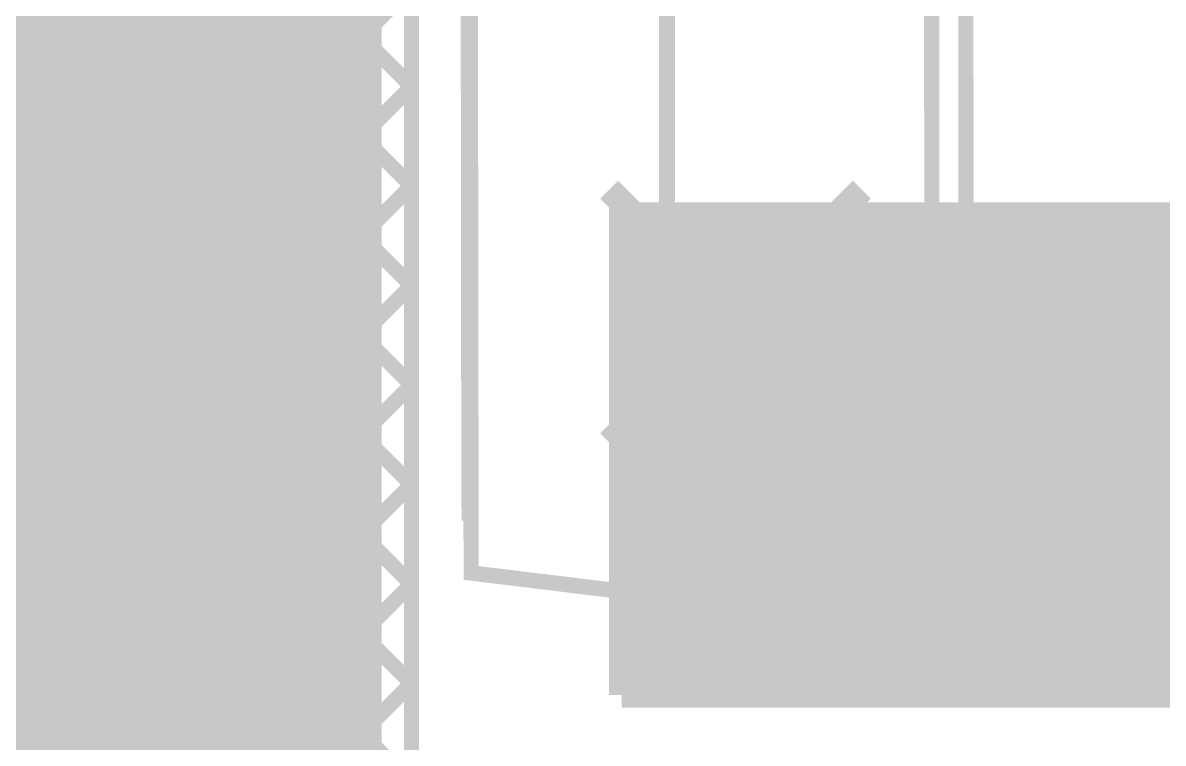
# Model space of a CAD drawing. Extents: x -20 to 155, y -92 to 168.
# Drawn here: x 19.51 to 30.97, y 33.81 to 41.05 of the extents above; entities that cross this region are included whole.
import ezdxf

# ---------------------------------------------------------------- set-up
doc = ezdxf.new("R2010")
doc.units = 0
doc.header["$MEASUREMENT"] = 0
doc.layers.get('0').update_dxf_attribs({"linetype": 'CONTINUOUS'})
for name, color, linetype in [('25-334-1_BOT', 7, 'CONTINUOUS'), ('25-334-1_DRD', 7, 'CONTINUOUS'), ('25-334-1_DRL', 2, 'CONTINUOUS'), ('25-334-1_IN1', 4, 'CONTINUOUS'), ('25-334-1_IN2', 3, 'CONTINUOUS'), ('25-334-1_SMB', 5, 'CONTINUOUS'), ('25-334-1_SMT', 10, 'CONTINUOUS'), ('25-334-1_SST', 11, 'CONTINUOUS'), ('25-334-1_TOP', 13, 'CONTINUOUS'), ('THRUHOLE_TAP', 7, 'CONTINUOUS')]:
    doc.layers.add(name, color=color, linetype=linetype)

# ---------------------------------------------------------------- blocks, each defined once
blk = doc.blocks.new('ROUND_25')
at = {"const_width": 1.09982}
blk.add_lwpolyline([(-0.54991, 0, 1), (0.54991, 0, 1)], format="xyb", close=True, dxfattribs=at)
blk = doc.blocks.new('ROUND_33')
at = {"const_width": 0.7493}
blk.add_lwpolyline([(-0.37465, 0, 1), (0.37465, 0, 1)], format="xyb", close=True, dxfattribs=at)
blk = doc.blocks.new('ROUND_32')
at = {"const_width": 0.35052}
blk.add_lwpolyline([(-0.17526, 0, 1), (0.17526, 0, 1)], format="xyb", close=True, dxfattribs=at)
blk = doc.blocks.new('ROUND_78')
at = {"const_width": 0.75057}
blk.add_lwpolyline([(-0.375284, 0, 1), (0.375284, 0, 1)], format="xyb", close=True, dxfattribs=at)
blk = doc.blocks.new('ROUND_45')
at = {"const_width": 0.0762}
blk.add_lwpolyline([(-0.0381, 0, 1), (0.0381, 0, 1)], format="xyb", close=True, dxfattribs=at)

msp = doc.modelspace()

# ---------------------------------------------------------------- linework, layer by layer
at = {"layer": '25-334-1_BOT', "const_width": 0.254}
for points in [[(59.309, 39.116), (25.527, 39.116), (25.527, 34.29)], [(59.309, 39.0906), (25.527, 39.0906)], [(25.7556, 39.116), (25.7556, 34.29)], [(25.9842, 39.116), (25.9842, 34.29)], [(26.2128, 39.116), (26.2128, 34.29)], [(26.4414, 39.116), (26.4414, 34.29)], [(26.67, 39.116), (26.67, 34.29)], [(26.8986, 39.116), (26.8986, 34.29)], [(27.1272, 39.116), (27.1272, 34.29)], [(27.3558, 39.116), (27.3558, 34.29)], [(27.5844, 39.116), (27.5844, 34.29)], [(27.813, 39.116), (27.813, 34.29)], [(28.0416, 39.116), (28.0416, 34.29)], [(28.2702, 39.116), (28.2702, 34.29)], [(28.4988, 39.116), (28.4988, 34.29)], [(28.7274, 39.116), (28.7274, 34.29)], [(28.956, 39.116), (28.956, 34.29)], [(29.1846, 39.116), (29.1846, 34.29)], [(29.4132, 39.116), (29.4132, 34.29)], [(29.6418, 39.116), (29.6418, 34.29)], [(29.8704, 39.116), (29.8704, 34.29)], [(30.099, 39.116), (30.099, 34.29)], [(30.3276, 39.116), (30.3276, 34.29)], [(30.5562, 39.116), (30.5562, 34.29)], [(30.7848, 39.116), (30.7848, 34.29)], [(31.0134, 39.116), (31.0134, 34.29)], [(59.309, 38.862), (25.527, 38.862)], [(59.309, 38.6334), (25.527, 38.6334)], [(59.309, 38.4048), (25.527, 38.4048)], [(59.309, 38.1762), (25.527, 38.1762)], [(59.309, 37.9476), (25.527, 37.9476)], [(59.309, 37.719), (25.527, 37.719)], [(59.309, 37.4904), (25.527, 37.4904)], [(59.309, 37.2618), (25.527, 37.2618)], [(59.309, 37.0332), (25.527, 37.0332)], [(59.309, 36.8046), (25.527, 36.8046)], [(59.309, 36.576), (25.527, 36.576)], [(59.309, 36.3474), (25.527, 36.3474)], [(59.309, 36.1188), (25.527, 36.1188)], [(59.309, 35.8902), (25.527, 35.8902)], [(59.309, 35.6616), (25.527, 35.6616)], [(59.309, 35.433), (25.527, 35.433)], [(59.309, 35.2044), (25.527, 35.2044)], [(59.309, 34.9758), (25.527, 34.9758)], [(59.309, 34.7472), (25.527, 34.7472)], [(59.309, 34.5186), (25.527, 34.5186)], [(59.309, 34.29), (25.527, 34.29)]]:
    msp.add_lwpolyline(points, dxfattribs=at)
at = {"layer": '25-334-1_DRD', "const_width": 0.254}
for points in [[(21.336, 40.005), (20.955, 39.624)], [(21.844, 40.005), (21.336, 40.005)], [(22.225, 39.624), (21.844, 40.005)], [(20.955, 39.624), (20.955, 39.116)], [(22.225, 39.116), (22.225, 39.624)], [(27.94, 39.37), (25.4, 36.83)], [(27.94, 36.83), (25.4, 39.37)], [(20.955, 39.116), (21.336, 38.735)], [(21.844, 38.735), (22.225, 39.116)], [(21.336, 38.735), (21.844, 38.735)], [(28.956, 38.735), (28.575, 38.354)], [(29.464, 38.735), (28.956, 38.735)], [(29.845, 38.354), (29.464, 38.735)], [(28.575, 38.354), (28.575, 37.846)], [(29.845, 37.846), (29.845, 38.354)], [(28.575, 37.846), (28.956, 37.465)], [(29.464, 37.465), (29.845, 37.846)], [(21.336, 37.465), (20.955, 37.084)], [(21.844, 37.465), (21.336, 37.465)], [(22.225, 37.084), (21.844, 37.465)], [(28.956, 37.465), (29.464, 37.465)], [(20.955, 37.084), (20.955, 36.576)], [(22.225, 36.576), (22.225, 37.084)], [(20.955, 36.576), (21.336, 36.195)], [(21.844, 36.195), (22.225, 36.576)], [(21.336, 36.195), (21.844, 36.195)], [(26.416, 36.195), (26.035, 35.814)], [(26.924, 36.195), (26.416, 36.195)], [(27.305, 35.814), (26.924, 36.195)], [(28.956, 36.195), (28.575, 35.814)], [(29.464, 36.195), (28.956, 36.195)], [(29.845, 35.814), (29.464, 36.195)], [(26.035, 35.814), (26.035, 35.306)], [(27.305, 35.306), (27.305, 35.814)], [(28.575, 35.814), (28.575, 35.306)], [(29.845, 35.306), (29.845, 35.814)], [(26.035, 35.306), (26.416, 34.925)], [(26.924, 34.925), (27.305, 35.306)], [(28.575, 35.306), (28.956, 34.925)], [(29.464, 34.925), (29.845, 35.306)], [(21.336, 34.925), (20.955, 34.544)], [(21.844, 34.925), (21.336, 34.925)], [(22.225, 34.544), (21.844, 34.925)], [(26.416, 34.925), (26.924, 34.925)], [(28.956, 34.925), (29.464, 34.925)], [(20.955, 34.544), (20.955, 34.036)], [(22.225, 34.036), (22.225, 34.544)], [(20.955, 34.036), (21.336, 33.655)], [(21.844, 33.655), (22.225, 34.036)]]:
    msp.add_lwpolyline(points, dxfattribs=at)
at = {"layer": '25-334-1_IN1', "const_width": 0.254}
for points in [[(19.558, 50.292), (19.558, 18.415)], [(19.7866, 50.292), (19.7866, 18.1864)], [(20.0152, 50.292), (20.0152, 17.9578)], [(20.2438, 50.292), (20.2438, 17.7292)], [(20.4724, 50.292), (20.4724, 17.5006)], [(20.701, 50.292), (20.701, 17.272)], [(20.9296, 50.292), (20.9296, 17.0434)], [(21.1582, 50.292), (21.1582, 16.8148)], [(21.3868, 50.292), (21.3868, 16.5862)], [(21.6154, 50.292), (21.6154, 16.3576)], [(21.844, 50.292), (21.844, 16.129)], [(22.0726, 50.292), (22.0726, 15.9004)], [(22.3012, 50.292), (22.3012, 15.6718)], [(22.5298, 50.292), (22.5298, 15.4432)], [(22.7584, 50.292), (22.7584, 15.2146)], [(22.987, 50.292), (22.987, 33.655)], [(22.987, 41.0464), (8.128, 41.0464)], [(22.987, 40.8178), (8.128, 40.8178)], [(22.987, 40.5892), (8.128, 40.5892)], [(22.987, 40.3606), (8.128, 40.3606)], [(22.987, 40.132), (8.128, 40.132)], [(22.987, 39.9034), (8.128, 39.9034)], [(22.987, 39.6748), (8.128, 39.6748)], [(22.987, 39.4462), (8.128, 39.4462)], [(22.987, 39.2176), (12.3952, 39.2176)], [(59.309, 39.116), (25.527, 39.116), (25.527, 34.29)], [(59.309, 39.0906), (25.527, 39.0906)], [(25.7556, 39.116), (25.7556, 34.29)], [(25.9842, 39.116), (25.9842, 34.29)], [(26.2128, 39.116), (26.2128, 34.29)], [(26.4414, 39.116), (26.4414, 34.29)], [(26.67, 39.116), (26.67, 34.29)], [(26.8986, 39.116), (26.8986, 34.29)], [(27.1272, 39.116), (27.1272, 34.29)], [(27.3558, 39.116), (27.3558, 34.29)], [(27.5844, 39.116), (27.5844, 34.29)], [(27.813, 39.116), (27.813, 34.29)], [(28.0416, 39.116), (28.0416, 34.29)], [(28.2702, 39.116), (28.2702, 34.29)], [(28.4988, 39.116), (28.4988, 34.29)], [(28.7274, 39.116), (28.7274, 34.29)], [(28.956, 39.116), (28.956, 34.29)], [(29.1846, 39.116), (29.1846, 34.29)], [(29.4132, 39.116), (29.4132, 34.29)], [(29.6418, 39.116), (29.6418, 34.29)], [(29.8704, 39.116), (29.8704, 34.29)], [(30.099, 39.116), (30.099, 34.29)], [(30.3276, 39.116), (30.3276, 34.29)], [(30.5562, 39.116), (30.5562, 34.29)], [(30.7848, 39.116), (30.7848, 34.29)], [(31.0134, 39.116), (31.0134, 34.29)], [(22.987, 38.989), (12.3952, 38.989)], [(59.309, 38.862), (25.527, 38.862)], [(22.987, 38.7604), (12.3952, 38.7604)], [(59.309, 38.6334), (25.527, 38.6334)], [(22.987, 38.5318), (12.3952, 38.5318)], [(59.309, 38.4048), (25.527, 38.4048)], [(22.987, 38.3032), (12.3952, 38.3032)], [(59.309, 38.1762), (25.527, 38.1762)], [(22.987, 38.0746), (12.3952, 38.0746)], [(59.309, 37.9476), (25.527, 37.9476)], [(22.987, 37.846), (12.3952, 37.846)], [(59.309, 37.719), (25.527, 37.719)], [(22.987, 37.6174), (12.3952, 37.6174)], [(59.309, 37.4904), (25.527, 37.4904)], [(22.987, 37.3888), (12.3952, 37.3888)], [(59.309, 37.2618), (25.527, 37.2618)], [(22.987, 37.1602), (12.3952, 37.1602)], [(59.309, 37.0332), (25.527, 37.0332)], [(22.987, 36.9316), (12.3952, 36.9316)], [(59.309, 36.8046), (25.527, 36.8046)], [(22.987, 36.703), (12.3952, 36.703)], [(59.309, 36.576), (25.527, 36.576)], [(22.987, 36.4744), (12.3952, 36.4744)], [(59.309, 36.3474), (25.527, 36.3474)], [(22.987, 36.2458), (12.3952, 36.2458)], [(59.309, 36.1188), (25.527, 36.1188)], [(22.987, 36.0172), (12.3952, 36.0172)], [(59.309, 35.8902), (25.527, 35.8902)], [(22.987, 35.7886), (12.3952, 35.7886)], [(59.309, 35.6616), (25.527, 35.6616)], [(22.987, 35.56), (12.3952, 35.56)], [(59.309, 35.433), (25.527, 35.433)], [(22.987, 35.3314), (12.3952, 35.3314)], [(59.309, 35.2044), (25.527, 35.2044)], [(22.987, 35.1028), (12.3952, 35.1028)], [(59.309, 34.9758), (25.527, 34.9758)], [(22.987, 34.8742), (12.3952, 34.8742)], [(59.309, 34.7472), (25.527, 34.7472)], [(22.987, 34.6456), (8.128, 34.6456)], [(59.309, 34.5186), (25.527, 34.5186)], [(22.987, 34.417), (8.128, 34.417)], [(59.309, 34.29), (25.527, 34.29)], [(22.987, 34.1884), (8.128, 34.1884)], [(22.987, 33.9598), (8.128, 33.9598)], [(22.987, 33.7312), (8.128, 33.7312)]]:
    msp.add_lwpolyline(points, dxfattribs=at)
at = {"layer": '25-334-1_IN2', "const_width": 0.254}
for points in [[(19.558, 50.292), (19.558, 19.177)], [(19.7866, 50.292), (19.7866, 18.9484)], [(20.0152, 50.292), (20.0152, 18.7198)], [(20.2438, 50.292), (20.2438, 18.4912)], [(20.4724, 50.292), (20.4724, 18.2626)], [(20.701, 50.292), (20.701, 18.034)], [(20.9296, 50.292), (20.9296, 17.8054)], [(21.1582, 50.292), (21.1582, 17.5768)], [(21.3868, 50.292), (21.3868, 17.3482)], [(21.6154, 50.292), (21.6154, 17.1196)], [(21.844, 50.292), (21.844, 16.891)], [(22.0726, 50.292), (22.0726, 16.6624)], [(22.3012, 50.292), (22.3012, 16.4338)], [(22.479, 50.292), (22.479, 33.655)], [(22.479, 41.0464), (8.128, 41.0464)], [(22.479, 40.8178), (8.128, 40.8178)], [(22.479, 40.5892), (8.128, 40.5892)], [(22.479, 40.3606), (8.128, 40.3606)], [(22.479, 40.132), (8.128, 40.132)], [(22.479, 39.9034), (8.128, 39.9034)], [(22.479, 39.6748), (8.128, 39.6748)], [(22.479, 39.4462), (8.128, 39.4462)], [(22.479, 39.2176), (12.3952, 39.2176)], [(25.527, 39.116), (25.527, 34.798)], [(59.309, 39.116), (25.527, 39.116)], [(59.309, 39.116), (59.309, 34.798), (25.527, 34.798)], [(59.309, 39.116), (25.527, 39.116), (25.527, 34.925)], [(59.309, 39.0906), (25.527, 39.0906)], [(25.7556, 39.116), (25.7556, 34.798)], [(25.7556, 39.116), (25.7556, 34.29)], [(25.9842, 39.116), (25.9842, 34.798)], [(25.9842, 39.116), (25.9842, 34.29)], [(26.2128, 39.116), (26.2128, 34.798)], [(26.2128, 39.116), (26.2128, 34.29)], [(26.4414, 39.116), (26.4414, 34.798)], [(26.4414, 39.116), (26.4414, 34.29)], [(26.67, 39.116), (26.67, 34.798)], [(26.67, 39.116), (26.67, 34.29)], [(26.8986, 39.116), (26.8986, 34.798)], [(26.8986, 39.116), (26.8986, 34.29)], [(27.1272, 39.116), (27.1272, 34.798)], [(27.1272, 39.116), (27.1272, 34.29)], [(27.3558, 39.116), (27.3558, 34.798)], [(27.3558, 39.116), (27.3558, 34.29)], [(27.5844, 39.116), (27.5844, 34.798)], [(27.5844, 39.116), (27.5844, 34.29)], [(27.813, 39.116), (27.813, 34.798)], [(27.813, 39.116), (27.813, 34.29)], [(28.0416, 39.116), (28.0416, 34.798)], [(28.0416, 39.116), (28.0416, 34.29)], [(28.2702, 39.116), (28.2702, 34.798)], [(28.2702, 39.116), (28.2702, 34.29)], [(28.4988, 39.116), (28.4988, 34.798)], [(28.4988, 39.116), (28.4988, 34.29)], [(28.7274, 39.116), (28.7274, 34.798)], [(28.7274, 39.116), (28.7274, 34.29)], [(28.956, 39.116), (28.956, 34.798)], [(28.956, 39.116), (28.956, 34.29)], [(29.1846, 39.116), (29.1846, 34.798)], [(29.1846, 39.116), (29.1846, 34.29)], [(29.4132, 39.116), (29.4132, 34.798)], [(29.4132, 39.116), (29.4132, 34.29)], [(29.6418, 39.116), (29.6418, 34.798)], [(29.6418, 39.116), (29.6418, 34.29)], [(29.8704, 39.116), (29.8704, 34.798)], [(29.8704, 39.116), (29.8704, 34.29)], [(30.099, 39.116), (30.099, 34.798)], [(30.099, 39.116), (30.099, 34.29)], [(30.3276, 39.116), (30.3276, 34.798)], [(30.3276, 39.116), (30.3276, 34.29)], [(30.5562, 39.116), (30.5562, 34.798)], [(30.5562, 39.116), (30.5562, 34.29)], [(30.7848, 39.116), (30.7848, 34.798)], [(30.7848, 39.116), (30.7848, 34.29)], [(31.0134, 39.116), (31.0134, 34.798)], [(31.0134, 39.116), (31.0134, 34.29)], [(22.479, 38.989), (12.3952, 38.989)], [(59.309, 38.9128), (25.527, 38.9128)], [(59.309, 38.862), (25.527, 38.862)], [(22.479, 38.7604), (12.3952, 38.7604)], [(59.309, 38.6842), (25.527, 38.6842)], [(59.309, 38.6334), (25.527, 38.6334)], [(22.479, 38.5318), (12.3952, 38.5318)], [(59.309, 38.4556), (25.527, 38.4556)], [(59.309, 38.4048), (25.527, 38.4048)], [(22.479, 38.3032), (12.3952, 38.3032)], [(59.309, 38.227), (25.527, 38.227)], [(59.309, 38.1762), (25.527, 38.1762)], [(22.479, 38.0746), (12.3952, 38.0746)], [(59.309, 37.9984), (25.527, 37.9984)], [(59.309, 37.9476), (25.527, 37.9476)], [(22.479, 37.846), (12.3952, 37.846)], [(59.309, 37.7698), (25.527, 37.7698)], [(59.309, 37.719), (25.527, 37.719)], [(22.479, 37.6174), (12.3952, 37.6174)], [(59.309, 37.5412), (25.527, 37.5412)], [(59.309, 37.4904), (25.527, 37.4904)], [(22.479, 37.3888), (12.3952, 37.3888)], [(59.309, 37.3126), (25.527, 37.3126)], [(59.309, 37.2618), (25.527, 37.2618)], [(22.479, 37.1602), (12.3952, 37.1602)], [(59.309, 37.084), (25.527, 37.084)], [(59.309, 37.0332), (25.527, 37.0332)], [(22.479, 36.9316), (12.3952, 36.9316)], [(59.309, 36.8554), (25.527, 36.8554)], [(59.309, 36.8046), (25.527, 36.8046)], [(22.479, 36.703), (12.3952, 36.703)], [(59.309, 36.6268), (25.527, 36.6268)], [(59.309, 36.576), (25.527, 36.576)], [(22.479, 36.4744), (12.3952, 36.4744)], [(59.309, 36.3982), (25.527, 36.3982)], [(59.309, 36.3474), (25.527, 36.3474)], [(22.479, 36.2458), (12.3952, 36.2458)], [(59.309, 36.1696), (25.527, 36.1696)], [(59.309, 36.1188), (25.527, 36.1188)], [(22.479, 36.0172), (12.3952, 36.0172)], [(59.309, 35.941), (25.527, 35.941)], [(59.309, 35.8902), (25.527, 35.8902)], [(22.479, 35.7886), (12.3952, 35.7886)], [(59.309, 35.7124), (25.527, 35.7124)], [(59.309, 35.6616), (25.527, 35.6616)], [(22.479, 35.56), (12.3952, 35.56)], [(59.309, 35.4838), (25.527, 35.4838)], [(59.309, 35.433), (25.527, 35.433)], [(22.479, 35.3314), (12.3952, 35.3314)], [(59.309, 35.2552), (25.527, 35.2552)], [(59.309, 35.2044), (25.527, 35.2044)], [(22.479, 35.1028), (12.3952, 35.1028)], [(59.309, 35.0266), (25.527, 35.0266)], [(59.309, 34.9758), (25.527, 34.9758)], [(22.479, 34.8742), (12.3952, 34.8742)], [(25.527, 34.925), (25.527, 34.29)], [(59.309, 34.7472), (25.527, 34.7472)], [(22.479, 34.6456), (8.128, 34.6456)], [(59.309, 34.5186), (25.527, 34.5186)], [(22.479, 34.417), (8.128, 34.417)], [(59.309, 34.29), (25.527, 34.29)], [(22.479, 34.1884), (8.128, 34.1884)], [(22.479, 33.9598), (8.128, 33.9598)], [(22.479, 33.7312), (8.128, 33.7312)]]:
    msp.add_lwpolyline(points, dxfattribs=at)
at = {"layer": '25-334-1_SMT', "const_width": 4.99872}
msp.add_lwpolyline([(18.415, 163.703), (18.415, -1.651)], dxfattribs=at)
at = {"layer": '25-334-1_SST', "const_width": 0.1524}
for points in [[(23.41372, 79.41056), (23.41372, 4.40944), (13.41374, 4.40944)], [(23.99284, 50.83302), (25.96388, 51.07686), (23.99284, 50.83302), (24.01316, 35.51936), (24.01316, 35.51682), (25.9842, 35.27552), (25.9842, 35.2806), (24.01316, 35.51936)], [(28.69438, 36.0045), (28.69438, 36.00704), (28.64866, 35.99434), (25.99182, 35.2806), (25.99182, 35.27552), (25.9842, 35.27552), (25.9842, 35.2806), (25.96388, 51.07686), (25.97404, 51.07686), (25.99182, 35.2806), (25.9842, 35.2806), (25.99182, 35.27552), (28.69438, 36.0045), (28.69438, 36.00958)], [(13.41374, 50.4063), (23.41372, 40.40632)], [(28.62834, 50.3682), (28.64866, 35.99434)], [(28.97378, 49.96942), (28.99156, 36.39566), (28.99156, 36.39058)], [(23.97506, 49.8221), (23.9903, 36.53028), (23.99284, 36.12134), (24.01316, 36.12134)], [(13.41374, 49.40554), (23.41372, 39.40556)], [(13.41374, 48.40478), (23.41372, 38.4048)], [(13.41374, 47.40656), (23.41372, 37.40658)], [(13.41374, 46.4058), (23.41372, 36.40582)], [(13.41374, 45.40504), (23.41372, 35.40506)], [(13.41374, 44.40682), (23.41372, 34.40684)], [(23.41372, 44.40682), (13.41374, 34.40684)], [(13.41374, 43.40606), (23.41372, 33.40608)], [(23.41372, 43.40606), (13.41374, 33.40608)], [(23.41372, 42.40784), (13.41374, 32.40786)], [(13.41374, 42.4053), (23.41372, 32.40532)], [(13.41374, 41.40708), (23.41372, 31.4071)], [(23.41372, 41.40708), (13.41374, 31.4071)], [(13.41374, 40.40632), (23.41372, 30.40634)], [(23.41372, 40.40632), (13.41374, 30.40634)], [(23.41372, 39.4081), (13.41374, 29.40812)], [(26.99766, 38.69944), (27.0002, 38.39972), (27.0002, 37.80028), (27.0002, 37.5031), (27.0002, 37.49802), (27.0002, 37.5031), (26.3398, 37.50056), (26.3398, 37.49802), (26.3398, 37.29482), (27.0002, 37.29736), (27.0002, 37.49802), (26.3398, 37.49802), (26.3398, 37.50056), (26.3398, 37.79774), (26.3398, 37.80028), (27.0002, 37.80028), (26.3398, 37.79774), (26.3398, 37.80028), (26.3398, 38.39972), (26.3398, 38.69944), (26.99766, 38.69944), (26.99766, 38.9001), (26.33726, 38.9001), (26.3398, 38.69944)], [(26.99766, 38.9001), (26.33726, 38.9001)], [(23.41372, 38.40734), (13.41374, 28.40736)], [(26.3398, 38.39972), (27.0002, 38.39972)], [(23.41372, 37.40658), (13.41374, 27.4066)], [(24.01062, 36.53028), (23.9903, 36.53028)], [(23.41372, 36.40836), (13.41374, 26.40838)], [(28.99156, 36.39312), (28.97378, 36.39058)], [(28.6766, 36.0045), (28.6766, 36.00196)], [(23.41372, 35.4076), (13.41374, 25.40762)], [(23.41372, 34.40684), (13.41374, 24.40686)]]:
    msp.add_lwpolyline(points, dxfattribs=at)
for points in [[(28.6766, 36.0045, 0.340705), (28.97378, 36.39058)], [(28.6766, 36.00196, 0.3411532), (28.97632, 36.39058)], [(28.69438, 36.00958, 0.3389277), (28.99156, 36.39312)], [(28.69438, 36.0045, 0.340705), (28.99156, 36.39058)]]:
    msp.add_lwpolyline(points, format="xyb", dxfattribs=at)
at = {"layer": '25-334-1_TOP', "const_width": 0.254}
for points in [[(59.309, 39.116), (25.527, 39.116), (25.527, 34.29)], [(59.309, 39.0906), (25.527, 39.0906)], [(25.7556, 39.116), (25.7556, 34.29)], [(25.9842, 39.116), (25.9842, 34.29)], [(26.2128, 39.116), (26.2128, 34.29)], [(26.4414, 39.116), (26.4414, 34.29)], [(26.67, 39.116), (26.67, 34.29)], [(26.8986, 39.116), (26.8986, 34.29)], [(27.1272, 39.116), (27.1272, 34.29)], [(27.3558, 39.116), (27.3558, 34.29)], [(27.5844, 39.116), (27.5844, 34.29)], [(27.813, 39.116), (27.813, 34.29)], [(28.0416, 39.116), (28.0416, 34.29)], [(28.2702, 39.116), (28.2702, 34.29)], [(28.4988, 39.116), (28.4988, 34.29)], [(28.7274, 39.116), (28.7274, 34.29)], [(28.956, 39.116), (28.956, 34.29)], [(29.1846, 39.116), (29.1846, 34.29)], [(29.4132, 39.116), (29.4132, 34.29)], [(29.6418, 39.116), (29.6418, 34.29)], [(29.8704, 39.116), (29.8704, 34.29)], [(30.099, 39.116), (30.099, 34.29)], [(30.3276, 39.116), (30.3276, 34.29)], [(30.5562, 39.116), (30.5562, 34.29)], [(30.7848, 39.116), (30.7848, 34.29)], [(31.0134, 39.116), (31.0134, 34.29)], [(59.309, 38.862), (25.527, 38.862)], [(59.309, 38.6334), (25.527, 38.6334)], [(59.309, 38.4048), (25.527, 38.4048)], [(59.309, 38.1762), (25.527, 38.1762)], [(59.309, 37.9476), (25.527, 37.9476)], [(59.309, 37.719), (25.527, 37.719)], [(59.309, 37.4904), (25.527, 37.4904)], [(59.309, 37.2618), (25.527, 37.2618)], [(59.309, 37.0332), (25.527, 37.0332)], [(59.309, 36.8046), (25.527, 36.8046)], [(59.309, 36.576), (25.527, 36.576)], [(59.309, 36.3474), (25.527, 36.3474)], [(59.309, 36.1188), (25.527, 36.1188)], [(59.309, 35.8902), (25.527, 35.8902)], [(59.309, 35.6616), (25.527, 35.6616)], [(59.309, 35.433), (25.527, 35.433)], [(59.309, 35.2044), (25.527, 35.2044)], [(59.309, 34.9758), (25.527, 34.9758)], [(59.309, 34.7472), (25.527, 34.7472)], [(59.309, 34.5186), (25.527, 34.5186)], [(59.309, 34.29), (25.527, 34.29)]]:
    msp.add_lwpolyline(points, dxfattribs=at)

# ---------------------------------------------------------------- block references
at = {"layer": '25-334-1_BOT'}
for name, p in [('ROUND_33', (21.59, 39.37)), ('ROUND_25', (26.67, 38.1)), ('ROUND_33', (29.21, 38.1)), ('ROUND_33', (21.59, 36.83)), ('ROUND_33', (26.67, 35.56)), ('ROUND_33', (29.21, 35.56)), ('ROUND_33', (21.59, 34.29))]:
    msp.add_blockref(name, p, dxfattribs=at)
at = {"layer": '25-334-1_DRL'}
for name, p in [('ROUND_32', (21.59, 39.37)), ('ROUND_78', (26.67, 38.1)), ('ROUND_32', (29.21, 38.1)), ('ROUND_32', (21.59, 36.83)), ('ROUND_32', (26.67, 35.56)), ('ROUND_32', (29.21, 35.56)), ('ROUND_32', (21.59, 34.29))]:
    msp.add_blockref(name, p, dxfattribs=at)
at = {"layer": '25-334-1_IN1'}
for name, p in [('ROUND_33', (21.59, 39.37)), ('ROUND_25', (26.67, 38.1)), ('ROUND_33', (29.21, 38.1)), ('ROUND_33', (21.59, 36.83)), ('ROUND_33', (26.67, 35.56)), ('ROUND_33', (29.21, 35.56)), ('ROUND_33', (21.59, 34.29))]:
    msp.add_blockref(name, p, dxfattribs=at)
at = {"layer": '25-334-1_IN2'}
for name, p in [('ROUND_33', (21.59, 39.37)), ('ROUND_25', (26.67, 38.1)), ('ROUND_33', (29.21, 38.1)), ('ROUND_33', (21.59, 36.83)), ('ROUND_33', (26.67, 35.56)), ('ROUND_33', (29.21, 35.56)), ('ROUND_33', (21.59, 34.29))]:
    msp.add_blockref(name, p, dxfattribs=at)
at = {"layer": '25-334-1_SMB'}
msp.add_blockref('ROUND_25', (26.67, 38.1), dxfattribs=at)
at = {"layer": '25-334-1_SMT'}
msp.add_blockref('ROUND_25', (26.67, 38.1), dxfattribs=at)
at = {"layer": '25-334-1_SST'}
msp.add_blockref('ROUND_45', (26.99766, 38.9001), dxfattribs=at)
at = {"layer": '25-334-1_TOP'}
for name, p in [('ROUND_33', (21.59, 39.37)), ('ROUND_25', (26.67, 38.1)), ('ROUND_33', (29.21, 38.1)), ('ROUND_33', (21.59, 36.83)), ('ROUND_33', (26.67, 35.56)), ('ROUND_33', (29.21, 35.56)), ('ROUND_33', (21.59, 34.29))]:
    msp.add_blockref(name, p, dxfattribs=at)
at = {"layer": 'THRUHOLE_TAP'}
for name, p in [('ROUND_32', (21.59, 39.37)), ('ROUND_78', (26.67, 38.1)), ('ROUND_32', (29.21, 38.1)), ('ROUND_32', (21.59, 36.83)), ('ROUND_32', (26.67, 35.56)), ('ROUND_32', (29.21, 35.56)), ('ROUND_32', (21.59, 34.29))]:
    msp.add_blockref(name, p, dxfattribs=at)

doc.saveas('drawing.dxf')
